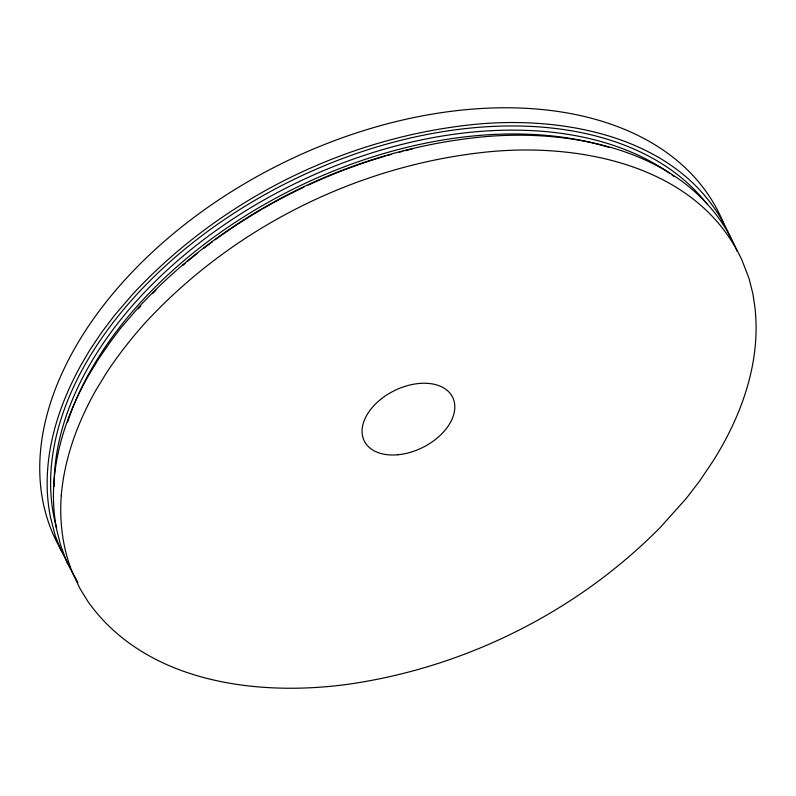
<?xml version="1.0" encoding="UTF-8"?>
<svg xmlns="http://www.w3.org/2000/svg" width="796" height="796" viewBox="0 0 796 796"><rect width="100%" height="100%" fill="white"/><g stroke="black" fill="none" stroke-linecap="round" stroke-linejoin="round"><path stroke-width="1.19" d="M70.376 567.817L60.804 550.026L55.163 535.449L50.397 516.853C39.9 464.008 55.979 409.393 81.948 363.404L89.978 349.772L101.589 332.479L114.455 315.435L132.534 294.411C219.716 200.423 341.832 139.171 469.182 124.962C564.165 114.226 684.172 137.011 728.38 232.681L730.887 238.412M77.889 582.443L67.063 562.702L60.596 545.101L56.665 529.529C46.287 476.635 62.118 422.079 88.207 376.09L98.595 358.936L110.465 341.683L120.723 328.111L138.803 307.087C225.974 213.099 348.101 151.847 475.451 137.638C570.433 126.902 690.44 149.688 734.648 245.367L737.146 251.088M56.645 528.096A366.23 235.895 -26.3 0 1 288.998 181.846A366.23 235.895 -26.3 0 1 707.037 204.035M54.158 486.446A363.692 234.263 -26.3 0 1 287.038 187.567A363.692 234.263 -26.3 0 1 670.152 173.627M672.053 175.001A363.692 234.263 -26.3 0 1 673.943 176.384M67.521 422.377A362.767 233.666 -26.3 0 1 609.338 147.529M138.325 308.828A363.692 234.263 -26.3 0 1 140.753 306.132M152.484 293.674A363.692 234.263 -26.3 0 1 155.946 290.172M182.762 265.357A363.692 234.263 -26.3 0 1 185.508 263.018M187.349 261.466A363.692 234.263 -26.3 0 1 197.677 253.048M203.438 248.541A363.692 234.263 -26.3 0 1 212.224 241.914M215.189 239.735A363.692 234.263 -26.3 0 1 261.914 209.288M262.939 208.691A363.692 234.263 -26.3 0 1 303.973 187.13M308.281 185.11A363.692 234.263 -26.3 0 1 325.663 177.399M326.758 176.941A363.692 234.263 -26.3 0 1 347.673 168.633M348.837 168.205A363.692 234.263 -26.3 0 1 385.184 156.135M387.543 155.449A363.692 234.263 -26.3 0 1 391.075 154.444M399.323 152.205A363.692 234.263 -26.3 0 1 402.856 151.29M405.214 150.693A363.692 234.263 -26.3 0 1 412.278 148.981M61.481 550.553A369.692 238.133 -26.3 0 1 283.923 162.454A369.692 238.133 -26.3 0 1 724.589 225.815M61.252 495.729C59.332 522.295 62.804 549.389 73.053 574.075L80.018 588.632L88.207 601.935C145.728 682.381 256.252 696.729 347.673 684.331C465.063 667.625 577 611.845 660.312 527.37L686.003 498.744L699.107 481.759L713.286 460.695C742.071 415.054 761.473 360.558 754.747 306.022L752.867 293.644L748.986 278.341L741.962 260.153C697.754 164.483 577.737 141.688 482.764 152.434C355.414 166.633 233.288 227.895 146.106 321.873L145.18 322.848C131.002 338.708 117.898 355.504 106.216 373.284L95.52 390.876C77.401 423.114 64.337 458.685 61.252 495.729M397.741 454.765A49.302 31.76 -26.3 0 0 452.874 397.771A49.302 31.76 -26.3 0 0 374.707 404.806A49.302 31.76 -26.3 0 0 397.741 454.765"/></g></svg>
